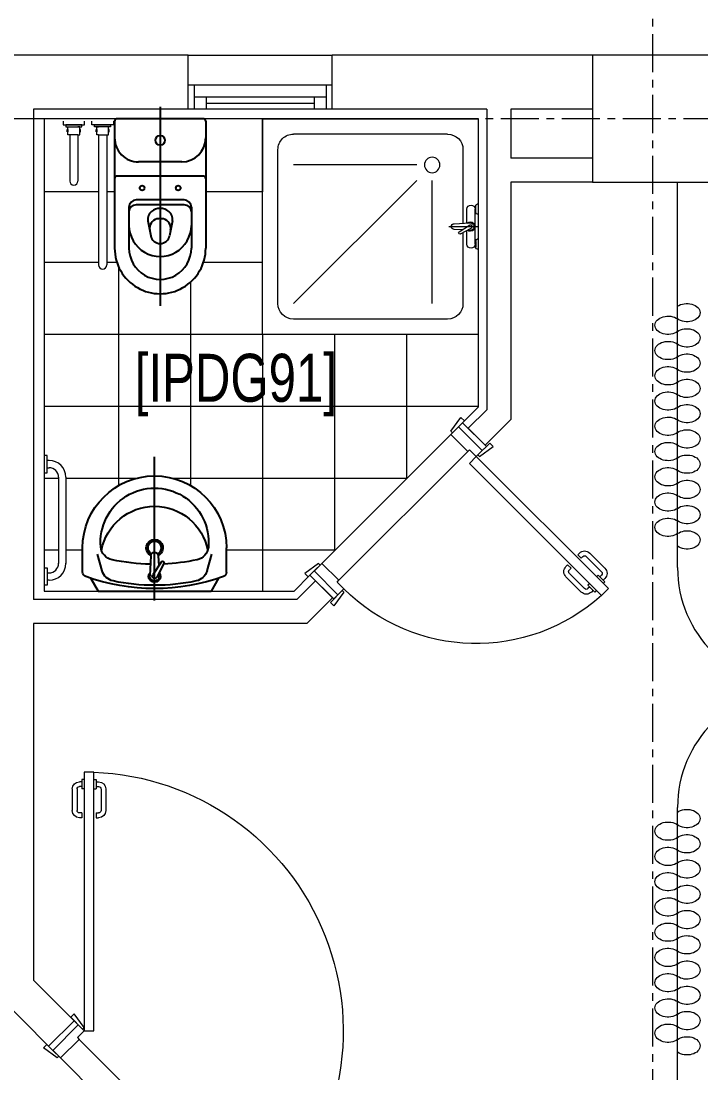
# Model space of a CAD drawing. Header units: millimetres. Extents: x 26027 to 581921, y 7230 to 233891.
# Drawn here: x 506965 to 509799, y 167165 to 171553 of the extents above; entities that cross this region are included whole.
import ezdxf

# ---------------------------------------------------------------- set-up
doc = ezdxf.new("R2010")
doc.units = ezdxf.units.MM
doc.header["$LTSCALE"] = 5
doc.linetypes.add('CENTER', pattern=[50.8, 31.75, -6.35, 6.35, -6.35])
doc.linetypes.add('HIDDEN2', pattern=[0.1875, 0.125, -0.0625])
for name, color, linetype, lineweight in [('72_EGR_BASE_TEXT', 7, 'Continuous', 5), ('Aluminum', 7, 'Continuous', 5), ('car', 250, 'Continuous', 5), ('Medical Equipment and Furniture', 163, 'Continuous', 0), ('Proj', 7, 'HIDDEN2', 5), ('SANIT', 250, 'Continuous', 5), ('Structure', 20, 'Continuous', 5), ('Tiles', 252, 'Continuous', 5), ('Walls', 32, 'Continuous', 5)]:
    doc.layers.add(name, color=color, linetype=linetype, lineweight=lineweight)
for name, color, linetype in [('axes', 9, 'Continuous'), ('GE-ARCHITECTURAL_ELEMENTS', 8, 'Continuous'), ('GE-FURNITURE', 8, 'Continuous')]:
    doc.layers.add(name, color=color, linetype=linetype)
doc.layers.add('Wooden Joinery', color=7, linetype='Continuous', lineweight=5, true_color=0xffdcd1)
doc.styles.add('X3G_ENTITY_2587EA', font='swisscl.ttf', dxfattribs={"height": 200})

# ---------------------------------------------------------------- blocks, each defined once
blk = doc.blocks.new('CURTAIN')
for centre, start, end in [((-0.3386, 0.0395), 313.5684, 226.4316), ((-0.1881, 0.0395), 313.5684, 226.4316), ((-0.0376, 0.0395), 313.5684, 226.4316), ((0.1129, 0.0395), 313.5684, 226.4316), ((0.2633, 0.0395), 313.5684, 226.4316), ((0.4138, 0.0395), 313.5684, 226.4316), ((0.5643, 0.0395), 313.5684, 226.4316), ((0.7148, 0.0395), 313.5684, 226.4316), ((0.8653, 0.0395), 313.5684, 226.4316), ((0.0376, -0.0395), 133.5684, 46.4316), ((0.1881, -0.0395), 133.5684, 46.4316), ((0.3386, -0.0395), 133.5684, 46.4316), ((0.4891, -0.0395), 133.5684, 46.4316), ((0.6396, -0.0395), 133.5684, 46.4316), ((0.79, -0.0395), 133.5684, 46.4316), ((0.9405, -0.0395), 133.5684, 46.4316), ((-0.4138, -0.0395), 133.5684, 46.4316), ((-0.2633, -0.0395), 133.5684, 46.4316), ((-0.1129, -0.0395), 133.5684, 46.4316)]:
    blk.add_arc(centre, 0.0546, start, end)
blk = doc.blocks.new('A$C5B88081F')
at = {"layer": 'car'}
for p, q in [((91.9, -7.1), (629.3, -544.5)), ((558.6, -615.2), (21.2, -77.8))]:
    blk.add_line(p, q, dxfattribs=at)
at = {"layer": 'Wooden Joinery'}
for p, q in [((1102.4, 41.7), (1038.7, -21.9)), ((1116.5, 27.6), (1052.9, -36.1)), ((1158.9, 41.7), (1130.6, 13.4)), ((1137.7, 20.5), (1130.6, 27.6)), ((1137.7, 6.3), (1130.6, 13.4)), ((1151.9, 34.6), (1144.8, 41.7)), ((1166, 34.6), (1158.9, 41.7)), ((1194.3, 6.3), (1201.4, -0.7)), ((1187.2, -43.2), (1123.6, -106.8)), ((1166, -21.9), (1173.1, -29)), ((1201.4, -0.7), (1173.1, -29)), ((1180.1, -21.9), (1187.2, -29)), ((1194.3, -7.8), (1201.4, -14.9)), ((1045.8, -71.4), (1038.7, -64.4)), ((1059.9, -57.3), (1045.8, -71.4)), ((1059.9, -57.3), (1052.9, -50.2)), ((1201.4, -57.3), (1137.7, -120.9)), ((1102.4, -99.7), (1088.2, -113.9)), ((1088.2, -113.9), (1095.3, -120.9)), ((1102.4, -99.7), (1109.4, -106.8))]:
    blk.add_line(p, q, dxfattribs=at)
for points in [[(106.1, 35.4), (113.1, 42.4), (70.7, 99), (56.6, 84.9)], [(636.4, -495), (1187.2, 55.8), (1215.5, 27.6), (664.7, -523.3)], [(14.1, -70.7), (7.1, -77.8), (-49.5, -35.4), (-35.4, -21.2)], [(671.8, -530.3), (678.8, -523.3), (735.4, -565.7), (721.2, -579.8)], [(565.7, -622.3), (558.6, -629.3), (601, -685.9), (615.2, -671.8)]]:
    blk.add_lwpolyline(points, close=True, dxfattribs=at)
for points in [[(88.4, 53), (-10.6, -46), (-28.3, -28.3), (70.7, 70.7), (88.4, 53)], [(88.4, 53), (113.1, 28.3), (84.9, 0), (91.9, -7.1), (21.2, -77.8), (-10.6, -46), (88.4, 53)], [(689.4, -548), (664.7, -523.3), (636.4, -551.5), (629.3, -544.5), (558.6, -615.2), (590.4, -647), (689.4, -548)], [(689.4, -548), (590.4, -647), (608.1, -664.7), (707.1, -565.7), (689.4, -548)]]:
    blk.add_lwpolyline(points, dxfattribs=at)
for centre, radius, start, end in [((664.7, -523.3), 780, 47.9395, 135), ((1123.6, 20.5), 30, 45, 135), ((1123.6, 20.5), 10, 45, 135), ((1059.9, -43.2), 30, 135, 225), ((1059.9, -43.2), 10, 135, 225), ((1180.1, -36.1), 10, 315, 45), ((1180.1, -36.1), 30, 315, 45), ((1116.5, -99.7), 30, 225, 315), ((1116.5, -99.7), 10, 225, 315)]:
    blk.add_arc(centre, radius, start, end, dxfattribs=at)
blk = doc.blocks.new('SHOWER TRAY 80x80')
at = {"layer": 'SANIT'}
for p, q in [((0, 0), (0, 0.8)), ((0.8, 0.8), (0, 0.8)), ((0.8, 0), (0.8, 0.8)), ((0.1143, 0.7429), (0.6857, 0.7429)), ((0.0571, 0.4124), (0.0571, 0.6857)), ((0.7429, 0.1143), (0.7429, 0.6857)), ((0.2286, 0.6286), (0.6857, 0.6286)), ((0.1714, 0.1143), (0.1714, 0.5714)), ((0.2286, 0.5714), (0.6857, 0.1143)), ((0.01, 0.455), (0.01, 0.475)), ((0.0163, 0.475), (0.01, 0.475)), ((0.0125, 0.455), (0.01, 0.455)), ((0.0125, 0.335), (0.0125, 0.465)), ((0.0425, 0.4133), (0.0425, 0.465)), ((0.11, 0.4), (0, 0.4)), ((0.0667, 0.3728), (0.0271, 0.3939)), ((0.0895, 0.4105), (0.0316, 0.4139)), ((0.0715, 0.3808), (0.0334, 0.4058)), ((0.0407, 0.3866), (0.0316, 0.3861)), ((0.0425, 0.335), (0.0425, 0.3857)), ((0.0571, 0.1143), (0.0571, 0.3779)), ((0.0608, 0.3878), (0.0895, 0.3895)), ((0.01, 0.345), (0.01, 0.325)), ((0.0125, 0.345), (0.01, 0.345)), ((0.0163, 0.325), (0.01, 0.325)), ((0.1143, 0.0571), (0.6857, 0.0571)), ((0, 0), (0.8, 0))]:
    blk.add_line(p, q, dxfattribs=at)
blk.add_circle((0.1714, 0.6286), 0.0286, dxfattribs=at)
for centre, radius, start, end in [((0.1143, 0.6857), 0.0571, 90, 180), ((0.6857, 0.6857), 0.0571, 360, 90), ((0, 0.475), 0.01, 0, 90), ((0.0275, 0.465), 0.015, 0, 180), ((0, 0.455), 0.01, 270, 0), ((0.03, 0.4), 0.0175, 49.632, 309.2526), ((0.03, 0.4), 0.014, 83.2671, 276.7329), ((0.03, 0.4), 0.00676, 54.0423, 244.5873), ((0.0895, 0.4), 0.0105, 270, 90), ((0, 0.345), 0.01, 0, 90), ((0.0691, 0.3768), 0.00467, 239.3148, 59.3148), ((0, 0.325), 0.01, 270, 0), ((0.0275, 0.335), 0.015, 180, 0), ((0.1143, 0.1143), 0.0571, 180, 270), ((0.6857, 0.1143), 0.0571, 270, 360)]:
    blk.add_arc(centre, radius, start, end, dxfattribs=at)
blk = doc.blocks.new('lav-manta 60')
at = {"layer": 'GE-ARCHITECTURAL_ELEMENTS'}
for p, q in [((-0.2658, -0.0529), (-0.2358, 0)), ((-0.2358, 0), (0.2358, 0)), ((0, 0.04), (0, -0.56)), ((0.2658, -0.0529), (0.2358, 0)), ((-0.3, -0.0789), (-0.3, -0.18)), ((-0.2185, -0.0841), (-0.2383, -0.1537)), ((-0.015, -0.1473), (-0.0199, -0.064)), ((0.0274, -0.121), (-0.0078, -0.0673)), ((0.0389, -0.1142), (0.0087, -0.0575)), ((0.0191, -0.077), (0.0199, -0.064)), ((0.2185, -0.0841), (0.2383, -0.1537)), ((0.3, -0.0789), (0.3, -0.18)), ((0.015, -0.1473), (0.0174, -0.1057))]:
    blk.add_line(p, q, dxfattribs=at)
for centre, radius, start, end in [((0, -0.8557), 0.8457, 70.1771, 109.8229), ((-0.1608, -0.1006), 0.06, 101.8086, 164.0794), ((0, -0.8696), 0.8457, 78.1914, 101.8086), ((0, -0.0617), 0.025, 320.7474, 220.368), ((0, -0.0617), 0.02, 353.2671, 186.682), ((0.1608, -0.1006), 0.06, 15.9206, 78.1914), ((-0.28, -0.0789), 0.02, 109.8229, 180), ((0, -0.0617), 0.00966, 25.4127, 215.9577), ((0.28, -0.0789), 0.02, 0, 70.1771), ((-0.1645, -0.189), 0.06, 102.0883, 174.8142), ((0, -0.9572), 0.8457, 91.1572, 102.0883), ((0, -0.9572), 0.8457, 88.5486, 88.844), ((0.0332, -0.1176), 0.00666, 210.6852, 30.6852), ((0, -0.9572), 0.8457, 77.9117, 87.4274), ((0.1645, -0.189), 0.06, 5.1858, 77.9117), ((0, -0.1282), 0.2252, 190.6097, 349.3903), ((0, -0.18), 0.035, 115.3106, 64.6894), ((0, -0.18), 0.0275, 117.1496, 62.8504), ((0, -0.1473), 0.015, 180, 0), ((0, -0.18), 0.3, 180, 0), ((0, -0.2039), 0.2252, 174.8142, 5.1858)]:
    blk.add_arc(centre, radius, start, end, dxfattribs=at)
blk = doc.blocks.new('A$C683B37BC')
at = {"layer": 'car'}
for p, q in [((-770.4, -827), (-21.2, -77.8)), ((56.6, -155.6, -2.4), (-692.7, -904.8, -4.7))]:
    blk.add_line(p, q, dxfattribs=at)
at = {"layer": 'Wooden Joinery'}
for p, q in [((-132.4, 966.4, -2.4), (-132.4, 876.4, -2.4)), ((-112.4, 966.4, -2.4), (-112.4, 876.4, -2.4)), ((-92.4, 996.4, -2.4), (-102.4, 996.4, -2.4)), ((-92.4, 976.4, -2.4), (-102.4, 976.4, -2.4)), ((-92.4, 1006.4, -2.4), (-92.4, 966.4, -2.4)), ((-82.4, 1006.4, -2.4), (-92.4, 1006.4, -2.4)), ((-82.4, 966.4, -2.4), (-92.4, 966.4, -2.4)), ((-42.4, 1006.4, -2.4), (-32.4, 1006.4, -2.4)), ((-42.4, 966.4, -2.4), (-32.4, 966.4, -2.4)), ((-32.4, 1006.4, -2.4), (-32.4, 966.4, -2.4)), ((-32.4, 996.4, -2.4), (-22.4, 996.4, -2.4)), ((-32.4, 976.4, -2.4), (-22.4, 976.4, -2.4)), ((-12.4, 966.4, -2.4), (-12.4, 876.4, -2.4)), ((7.6, 966.4, -2.4), (7.6, 876.4, -2.4)), ((-92.4, 866.4, -2.4), (-102.4, 866.4, -2.4)), ((-92.4, 846.4, -2.4), (-102.4, 846.4, -2.4)), ((-92.4, 866.4, -2.4), (-92.4, 846.4, -2.4)), ((-32.4, 866.4, -2.4), (-22.4, 866.4, -2.4)), ((-32.4, 866.4, -2.4), (-32.4, 846.4, -2.4)), ((-32.4, 846.4, -2.4), (-22.4, 846.4, -2.4))]:
    blk.add_line(p, q, dxfattribs=at)
for points in [[(-82.4, -42.4), (-82.4, 1036.4), (-42.4, 1036.4), (-42.4, -42.4)], [(-35.4, -35.4), (-42.4, -28.3), (0, 28.3), (14.1, 14.1)], [(63.6, -148.5), (70.7, -155.6), (127.3, -113.1), (113.1, -99)], [(-812.9, -812.9), (-819.9, -805.8), (-876.5, -848.2), (-862.4, -862.4)], [(-699.7, -911.9), (-692.7, -918.9), (-735.1, -975.5), (-749.2, -961.4)]]:
    blk.add_lwpolyline(points, close=True, dxfattribs=at)
for points in [[(-17.7, -17.7), (88.4, -123.7), (106.1, -106.1), (0, 0), (-17.7, -17.7)], [(-17.7, -17.7), (-42.4, -42.4), (-14.1, -70.7), (-21.2, -77.8), (56.6, -155.6), (88.4, -123.7), (-17.7, -17.7)], [(-830.6, -830.6), (-724.5, -936.6), (-742.2, -954.3), (-848.2, -848.2), (-830.6, -830.6)], [(-830.6, -830.6), (-805.8, -805.8), (-777.5, -834.1), (-770.4, -827), (-692.7, -904.8), (-724.5, -936.6), (-830.6, -830.6)]]:
    blk.add_lwpolyline(points, dxfattribs=at)
for centre, radius, start, end in [((-42.4, -42.4), 1079.6, 92.1234, 225), ((-102.4, 966.4, -2.4), 30, 90, 180), ((-102.4, 966.4, -2.4), 10, 90, 180), ((-22.4, 966.4, -2.4), 30, 0, 90), ((-22.4, 966.4, -2.4), 10, 0, 90), ((-102.4, 876.4, -2.4), 30, 180, 270), ((-102.4, 876.4, -2.4), 10, 180, 270), ((-22.4, 876.4, -2.4), 10, 270, 0), ((-22.4, 876.4, -2.4), 30, 270, 0)]:
    blk.add_arc(centre, radius, start, end, dxfattribs=at)
blk = doc.blocks.new('WC manta')
at = {"layer": 'GE-FURNITURE'}
for p, q in [((-0.13, 0.18), (-0.13, -0.18)), ((-0.12, 0.19), (0.41, 0.19)), ((0.109, 0.18), (0.109, -0.18)), ((0.05, 0.09), (0.05, -0.09)), ((0.209, 0.1), (0.209, -0.1)), ((0.229, 0.1), (0.229, -0.1)), ((0.239, 0.13), (0.41, 0.13)), ((0.2955, 0.051), (0.3581, 0.0393)), ((-0.18, 0), (0.65, 0)), ((0.2955, -0.051), (0.3581, -0.0393)), ((0.239, -0.13), (0.41, -0.13)), ((-0.12, -0.19), (0.41, -0.19))]:
    blk.add_line(p, q, dxfattribs=at)
for centre, radius in [((0.159, 0.0752), 0.01), ((-0.04, 0), 0.02), ((0.159, -0.0753), 0.01)]:
    blk.add_circle(centre, radius, dxfattribs=at)
for centre, radius, start, end in [((-0.12, 0.18), 0.01, 90, 180), ((-0.05, 0.09), 0.1, 0, 90), ((0.119, 0.18), 0.01, 90, 180), ((0.41, 0), 0.19, 270, 90), ((0.239, 0.1), 0.03, 90, 180), ((0.259, 0.1), 0.03, 90, 180), ((0.3147, 0), 0.13, 270, 90), ((0.41, 0), 0.13, 270, 90), ((0.2882, 0.0117), 0.04, 79.4289, 141.525), ((0.3271, 0.0044), 0.04, 79.4289, 166.4176), ((0.3029, 0), 0.0588, 141.525, 218.475), ((0.3454, 0), 0.0588, 166.4176, 193.5824), ((0.3507, 0), 0.04, 280.5711, 79.4289), ((0.2882, -0.0117), 0.04, 218.475, 280.5711), ((0.3271, -0.0044), 0.04, 193.5824, 280.5711), ((-0.05, -0.09), 0.1, 270, 0), ((0.239, -0.1), 0.03, 180, 270), ((0.259, -0.1), 0.03, 180, 270), ((-0.12, -0.18), 0.01, 180, 270), ((0.119, -0.18), 0.01, 180, 270)]:
    blk.add_arc(centre, radius, start, end, dxfattribs=at)

msp = doc.modelspace()

# ---------------------------------------------------------------- linework, layer by layer
at = {"layer": 'Aluminum'}
for p, q in [((508261.7, 171285.3, 0), (507661.7, 171285.3, 0)), ((507686.7, 171285.3, 0), (507686.7, 171185.3, 0)), ((508236.7, 171285.3, 0), (508236.7, 171185.3, 0)), ((508236.7, 171235.3, 0), (507686.7, 171235.3, 0)), ((507736.7, 171235.3, 0), (507736.7, 171185.3, 0)), ((507736.7, 171210.3, 0), (508186.7, 171210.3, 0)), ((508186.7, 171235.3, 0), (508186.7, 171185.3, 0)), ((508261.7, 171185.3, 2.4), (507661.7, 171185.3, -2.4))]:
    msp.add_line(p, q, dxfattribs=at)
at = {"layer": 'axes', "linetype": 'CENTER', "lineweight": 0}
for p, q in [((509599.2, 120285.6, 0), (509599.2, 210035.3, 0)), ((544175.8, 171145.3, 2.4), (461285.2, 171145.3, 2.4))]:
    msp.add_line(p, q, dxfattribs=at)
at = {"layer": 'Medical Equipment and Furniture'}
for p, q in [((509701.7, 169272.8, 0), (509701.7, 170880.3, 0)), ((509701.7, 166360.3, 0), (509701.7, 168272.8, 0))]:
    msp.add_line(p, q, dxfattribs=at)
for centre, start, end in [((510201.7, 169272.8, 0), 180, 270), ((510201.7, 168272.8, 0), 90, 180)]:
    msp.add_arc(centre, 500, start, end, dxfattribs=at)
at = {"layer": 'Proj'}
msp.add_line((507661.7, 171410.3, 0), (508261.7, 171410.3, 0), dxfattribs=at)
at = {"layer": 'SANIT'}
for p, q in [((507140, 171135.3, 2.4), (507140, 171120.3, 2.4)), ((507230, 171120.3, 2.4), (507230, 171135.3, 2.4)), ((507260, 171120.3, 2.4), (507260, 171135.3, 2.4)), ((507350, 171135.3, 2.4), (507350, 171120.3, 2.4)), ((507140, 171120.3, 2.4), (507230, 171120.3, 2.4)), ((507151.7, 171120.3, 2.4), (507151.7, 171111.1, 2.4)), ((507218.4, 171120.3, 2.4), (507151.7, 171120.3, 2.4)), ((507151.7, 171111.1, 2.4), (507218.4, 171111.1, 2.4)), ((507157.7, 171100.1, 2.4), (507160.7, 171100.1, 2.4)), ((507157.7, 171091.3, 2.4), (507157.7, 171100.1, 2.4)), ((507160.7, 171091.3, 2.4), (507157.7, 171091.3, 2.4)), ((507160.7, 171111.1, 2.4), (507168, 171111.1, 2.4)), ((507160.7, 171078.3, 2.4), (507160.7, 171111.1, 2.4)), ((507160.7, 171100.1, 2.4), (507160.7, 171091.3, 2.4)), ((507168, 171078.3, 2.4), (507160.7, 171078.3, 2.4)), ((507202, 171078.3, 2.4), (507168, 171078.3, 2.4)), ((507168, 171078.3, 2.4), (507168, 170885.3, 2.4)), ((507209.4, 171111.1, 2.4), (507202, 171111.1, 2.4)), ((507202, 171078.3, 2.4), (507209.4, 171078.3, 2.4)), ((507202, 171078.3, 2.4), (507202, 170885.3, 2.4)), ((507209.4, 171078.3, 2.4), (507209.4, 171111.1, 2.4)), ((507212.4, 171100.1, 2.4), (507209.4, 171100.1, 2.4)), ((507209.4, 171100.1, 2.4), (507209.4, 171091.3, 2.4)), ((507209.4, 171091.3, 2.4), (507212.4, 171091.3, 2.4)), ((507212.4, 171091.3, 2.4), (507212.4, 171100.1, 2.4)), ((507218.4, 171111.1, 2.4), (507218.4, 171120.3, 2.4)), ((507350, 171120.3, 2.4), (507260, 171120.3, 2.4)), ((507271.7, 171120.3, 2.4), (507338.4, 171120.3, 2.4)), ((507271.7, 171111.1, 2.4), (507271.7, 171120.3, 2.4)), ((507338.4, 171111.1, 2.4), (507271.7, 171111.1, 2.4)), ((507277.7, 171100.1, 2.4), (507280.7, 171100.1, 2.4)), ((507277.7, 171091.3, 2.4), (507277.7, 171100.1, 2.4)), ((507280.7, 171091.3, 2.4), (507277.7, 171091.3, 2.4)), ((507280.7, 171078.3, 2.4), (507280.7, 171111.1, 2.4)), ((507280.7, 171111.1, 2.4), (507288, 171111.1, 2.4)), ((507280.7, 171100.1, 2.4), (507280.7, 171091.3, 2.4)), ((507288, 171078.3, 2.4), (507280.7, 171078.3, 2.4)), ((507288, 171078.3, 2.4), (507322, 171078.3, 2.4)), ((507288, 171078.3, 2.4), (507288, 170535.3, 2.4)), ((507329.4, 171111.1, 2.4), (507322, 171111.1, 2.4)), ((507322, 171078.3, 2.4), (507329.4, 171078.3, 2.4)), ((507322, 171078.3, 2.4), (507322, 170535.3, 2.4)), ((507329.4, 171078.3, 2.4), (507329.4, 171111.1, 2.4)), ((507329.4, 171100.1, 2.4), (507329.4, 171091.3, 2.4)), ((507332.4, 171100.1, 2.4), (507329.4, 171100.1, 2.4)), ((507329.4, 171091.3, 2.4), (507332.4, 171091.3, 2.4)), ((507332.4, 171091.3, 2.4), (507332.4, 171100.1, 2.4)), ((507338.4, 171120.3, 2.4), (507338.4, 171111.1, 2.4)), ((507073.4, 169740.9, 0), (507061.7, 169740.9, 0)), ((507073.4, 169668.9, 0), (507073.4, 169740.9, 0)), ((507081.7, 169720.2, 0), (507073.4, 169720.2, 0)), ((507073.4, 169689.6, 0), (507081.7, 169689.6, 0)), ((507061.7, 169668.9, 0), (507073.4, 169668.9, 0)), ((507121.7, 169650.2, 0), (507121.7, 169290.6, 0)), ((507152.3, 169650.3, 0), (507152.3, 169290.6, 0)), ((507061.7, 169271.6, 0), (507073.4, 169271.6, 0)), ((507073.4, 169271.9, 0), (507073.4, 169199.9, 0)), ((507073.4, 169250.9, 0), (507081.7, 169250.9, 0)), ((507073.4, 169199.9, 0), (507061.7, 169199.9, 0)), ((507081.7, 169220.3, 0), (507073.4, 169220.3, 0))]:
    msp.add_line(p, q, dxfattribs=at)
for centre, radius, start, end in [((507185, 170885.3, 2.4), 17, 179.9999, 359.9999), ((507305, 170535.3, 2.4), 17, 180.0001, 0.0001), ((507081.7, 169649.6, 0), 70.6, 359.9995, 89.9995), ((507081.7, 169649.6, 0), 40, 359.9995, 89.9995), ((507081.7, 169290.9, 0), 70.6, 270.0005, 0.0005), ((507081.7, 169290.9, 0), 40, 270.0005, 0.0005)]:
    msp.add_arc(centre, radius, start, end, dxfattribs=at)
at = {"layer": 'Structure', "elevation": 0}
msp.add_lwpolyline([(509347.1, 170880.3), (509877.1, 170880.3), (509877.1, 171410.3), (509347.1, 171410.3)], close=True, dxfattribs=at)
at = {"layer": 'Tiles'}
for p, q in [((508871.7, 171145.3, 2.4), (507061.7, 171145.3, 2.4)), ((507061.7, 171145.3, 2.4), (507061.7, 170840.3, 0)), ((508871.7, 171145.3, 0), (507971.7, 171145.3, 0)), ((507971.7, 171145.3, 0), (507971.7, 170840.3, 0)), ((508871.7, 169943.3, 0), (508871.7, 171145.3, 0)), ((507288, 170840.3, 0), (507061.7, 170840.3, 0)), ((507061.7, 170840.3, 0), (507061.7, 169175.3, 0)), ((507971.7, 170840.3, 0), (507735, 170840.3, 0)), ((507288, 170545.3, 2.4), (507061.7, 170545.3, 2.4)), ((507364.8, 170545.3, 2.4), (507322, 170545.3, 2.4)), ((507371.7, 170527.4, 2.4), (507371.7, 169615.1, 2.4)), ((507971.7, 170545.3, 2.4), (507725.3, 170545.3, 2.4)), ((507671.7, 170463.7, 2.4), (507671.7, 169615.1, 2.4)), ((507971.7, 170245.3, 2.4), (507061.7, 170245.3, 2.4)), ((507744.7, 170245.3, 2.4), (507703.6, 170245.3, 2.4)), ((507971.7, 170245.3, 2.4), (507971.7, 169175.3, 2.4)), ((508271.7, 170245.3, 2.4), (508271.7, 169343.3, 2.4)), ((508571.7, 170245.3, 2.4), (508571.7, 169643.3, 2.4)), ((508871.7, 169945.3, 2.4), (507061.7, 169945.3, 2.4)), ((508805.9, 169877.5, 0), (508871.7, 169943.3, 0)), ((507121.7, 169645.3, 2.4), (507061.7, 169645.3, 2.4)), ((507444.9, 169645.3, 2.4), (507152.3, 169645.3, 2.4)), ((508573.7, 169645.3, 2.4), (507598.5, 169645.3, 2.4)), ((507121.7, 169345.3, 2.4), (507061.7, 169345.3, 2.4)), ((507221.7, 169345.3, 2.4), (507152.3, 169345.3, 2.4)), ((508273.7, 169345.3, 2.4), (507821.7, 169345.3, 2.4)), ((508103.7, 169175.3, 0), (508169.5, 169241.1, 0)), ((507061.7, 169175.3, 0), (508103.7, 169175.3, 0))]:
    msp.add_line(p, q, dxfattribs=at)
at = {"layer": 'Tiles', "elevation": 0}
msp.add_lwpolyline([(507355, 170840.3), (507322, 170840.3)], dxfattribs=at)
at = {"layer": 'Walls'}
for p, q in [((507661.7, 171410.3, 2.4), (506326.7, 171410.3, 0)), ((507661.7, 171185.3, 2.4), (507661.7, 171410.3, 2.4)), ((509347.1, 171410.3, 0), (508261.7, 171410.3, 0)), ((508261.7, 171185.3, 2.4), (508261.7, 171410.3, 2.4)), ((507016.7, 171185.3, 0), (507016.7, 169140.3, 0)), ((507661.7, 171185.3, 2.4), (507016.7, 171185.3, 0)), ((508906.7, 171185.3, 0), (508261.7, 171185.3, 2.4)), ((508906.7, 171185.3, 0), (508906.7, 169931.7, 0)), ((509006.7, 171185.3, 0), (509006.7, 170980.3, 0)), ((509347.1, 171185.3, 0), (509006.7, 171185.3, 0)), ((509347.1, 170980.3, 0), (509006.7, 170980.3, 0)), ((509006.7, 170880.3, 0), (509006.7, 169890.3, 0)), ((509347.1, 170880.3, 0), (509006.7, 170880.3, 0)), ((508829.2, 169854.2, 0), (508906.7, 169931.7, 0)), ((508899.9, 169783.5, 0), (508829.2, 169854.2, 0)), ((508899.9, 169783.5, 0), (509006.7, 169890.3, 0)), ((508115.3, 169140.3, 0), (508192.8, 169217.8, 0)), ((508263.5, 169147.1, 0), (508192.8, 169217.8, 0)), ((508156.7, 169040.3, 0), (508263.5, 169147.1, 0)), ((508115.3, 169140.3, 0), (507016.7, 169140.3, 0)), ((507016.7, 169040.3, 0), (507016.7, 167552.4, 0)), ((508156.7, 169040.3, 0), (507016.7, 169040.3, 0)), ((507016.7, 167552.4, 0), (507186, 167383.1, 0)), ((506866.7, 167490.3, 0), (507080, 167277, 0)), ((507186, 167383.1, 0), (507080, 167277, 0))]:
    msp.add_line(p, q, dxfattribs=at)

# ---------------------------------------------------------------- block references
at = {"layer": 'Medical Equipment and Furniture', "extrusion": (-1.26698e-09, -6.38299e-11, -1), "xscale": 699.9999999767327, "yscale": 1000, "zscale": 1000, "rotation": 269.985929888151}
for p in [(-509701.7, 170046.8, 0), (-509701.7, 167936.6, 0)]:
    msp.add_blockref('CURTAIN', p, dxfattribs=at)
at = {"layer": 'SANIT'}
for name, p, xscale, yscale, zscale, rotation in [('WC manta', (507545, 171015.3, 2.4), 999.9999999999995, 999.9999999999995, 999.9999999999995, 269.9999999999999), ('SHOWER TRAY 80x80', (508871.7, 170245.3, 2.4), -1125.00003893818, 1125.00003893818, 1125.00003893818, 359.9999999234013), ('lav-manta 60', (507521.7, 169175.3, 2.4), -1000.000000000223, 1000.000000000223, 1000.000000000223, 180.001835489874)]:
    msp.add_blockref(name, p, dxfattribs=dict(at, xscale=xscale, yscale=yscale, zscale=zscale, rotation=rotation))
at = {"layer": 'Wooden Joinery', "xscale": -1, "rotation": 180}
msp.add_blockref('A$C5B88081F', (508197.8, 169212.8, 0), dxfattribs=at)
at = {"layer": 'Wooden Joinery', "xscale": -1}
msp.add_blockref('A$C683B37BC', (507186, 167383.1, 0), dxfattribs=at)

# ---------------------------------------------------------------- texts
at = {"layer": '72_EGR_BASE_TEXT', "insert": (507860.6, 170164.7, 4.7), "char_height": 200, "attachment_point": 2, "style": 'X3G_ENTITY_2587EA'}
msp.add_mtext('[IPDG91]', dxfattribs=at)

doc.saveas('drawing.dxf')
